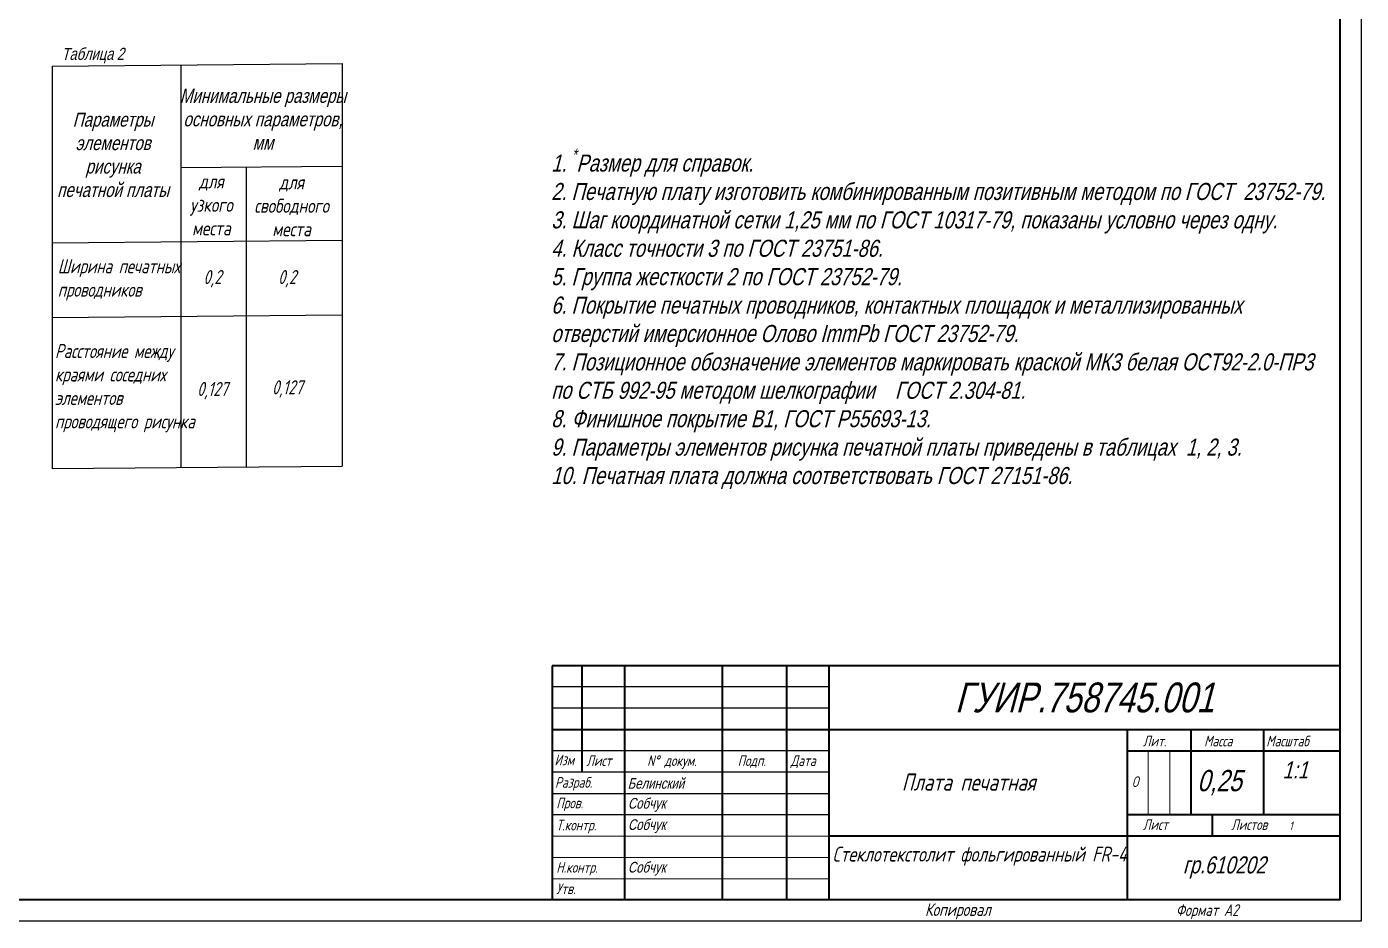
# Model space of a CAD drawing. Header units: millimetres. Extents: x 4478846 to 4492776, y 3796523 to 3799112.
# Drawn here: x 4489067 to 4489380.4, y 3797148.4 to 3797358.4 of the extents above; entities that cross this region are included whole.
import ezdxf

# ---------------------------------------------------------------- set-up
doc = ezdxf.new("R2010")
doc.units = ezdxf.units.MM
doc.layers.get('0').update_dxf_attribs({"lineweight": 25})
for name, color, linetype in [('KONTUR', 7, 'Continuous'), ('MultiLayer', 9, 'Continuous'), ('Title', 7, 'Continuous'), ('Текст', 4, 'Continuous')]:
    doc.layers.add(name, color=color, linetype=linetype)
for name, color, linetype, lineweight in [('Tonkaya', 3, 'Continuous', 25), ('Основная', 7, 'Continuous', 40), ('тонкая', 7, 'Continuous', 13)]:
    doc.layers.add(name, color=color, linetype=linetype, lineweight=lineweight)
doc.styles.add('ESKD', font='standarteskd.shx', dxfattribs={"width": 0.8, "oblique": 15})
doc.styles.add('ЕСКД', font='isocpeui.ttf', dxfattribs={"width": 0.8})
doc.styles.add('стиль рамки', font='romans.shx', dxfattribs={"width": 0.75, "oblique": 15, "height": 3.5})
doc.styles.add('стиль1', font='romans.shx', dxfattribs={"width": 0.75, "oblique": 15, "height": 3.5})

msp = doc.modelspace()

# ---------------------------------------------------------------- linework, layer by layer
at = {"color": 7}
for p, q in [((4489255.39869, 3797203.38812), (4489190.39869, 3797203.38812)), ((4489255.39869, 3797198.38812), (4489190.39869, 3797198.38812)), ((4489255.39869, 3797188.38812), (4489190.39869, 3797188.38812)), ((4489255.39869, 3797183.38812), (4489190.39869, 3797183.38812)), ((4489325.39869, 3797153.38812), (4489325.39869, 3797153.38812))]:
    msp.add_line(p, q, dxfattribs=at)
at = {"layer": 'KONTUR', "color": 7}
for p, q in [((4489380.39869, 3797568.38812), (4489380.39869, 3797148.38812)), ((4489380.39869, 3797148.38812), (4488783.39869, 3797148.38812))]:
    msp.add_line(p, q, dxfattribs=at)
at = {"layer": 'Tonkaya', "color": 7, "lineweight": 30}
for p, q in [((4489072.96708, 3797349.13418), (4489141.10686, 3797349.75118)), ((4489103.19518, 3797349.45316), (4489103.19518, 3797254.95443)), ((4489141.10686, 3797349.76418), (4489141.10686, 3797255.26545)), ((4489072.96708, 3797349.13418), (4489072.96708, 3797254.63544)), ((4489103.19518, 3797325.30727), (4489141.02575, 3797325.64983)), ((4489118.50193, 3797325.44588), (4489118.50193, 3797254.95443)), ((4489072.96708, 3797307.62848), (4489141.10686, 3797308.24548)), ((4489072.96708, 3797290.11464), (4489141.10686, 3797290.73164)), ((4489072.96708, 3797254.64342), (4489141.10686, 3797255.26545))]:
    msp.add_line(p, q, dxfattribs=at)
at = {"layer": 'Основная', "color": 7}
for p, q in [((4489375.39869, 3797153.38812), (4489375.39869, 3797563.38812)), ((4489190.39869, 3797208.38812), (4489190.39869, 3797153.38812)), ((4489375.39869, 3797208.38812), (4489190.39869, 3797208.38812)), ((4489197.39869, 3797183.38812), (4489197.39869, 3797208.38812)), ((4489207.39869, 3797208.38812), (4489207.39869, 3797153.38812)), ((4489230.39869, 3797153.38812), (4489230.39869, 3797208.38812)), ((4489245.39869, 3797208.38812), (4489245.39869, 3797153.38812)), ((4489255.39869, 3797208.38812), (4489255.39869, 3797153.38812)), ((4489190.39869, 3797193.38812), (4489375.39869, 3797193.38812)), ((4489325.39869, 3797193.38812), (4489325.39869, 3797153.38812)), ((4489340.39869, 3797193.38812), (4489340.39869, 3797173.38812)), ((4489357.39869, 3797193.38812), (4489357.39869, 3797173.38812)), ((4489325.39869, 3797188.38812), (4489375.39869, 3797188.38812)), ((4489375.39869, 3797173.38812), (4489325.39869, 3797173.38812)), ((4489345.39869, 3797173.38812), (4489345.39869, 3797168.38812)), ((4489375.39869, 3797168.38812), (4489255.39869, 3797168.38812)), ((4489375.39869, 3797153.38812), (4488791.39869, 3797153.38812))]:
    msp.add_line(p, q, dxfattribs=at)
at = {"layer": 'Текст', "color": 7}
for p, q in [((4489190.39869, 3797178.38812), (4489255.39869, 3797178.38812)), ((4489255.39869, 3797173.38812), (4489190.39869, 3797173.38812))]:
    msp.add_line(p, q, dxfattribs=at)
at = {"layer": 'тонкая', "color": 7}
for p, q in [((4489330.38632, 3797188.17943), (4489330.38632, 3797173.38812)), ((4489335.46427, 3797188.17943), (4489335.46427, 3797173.38812)), ((4489255.39869, 3797168.38812), (4489190.39869, 3797168.38812))]:
    msp.add_line(p, q, dxfattribs=at)
for points in [[(4489190.39869, 3797163.38812), (4489255.39869, 3797163.38812)], [(4489190.39869, 3797158.38812), (4489255.39869, 3797158.38812)]]:
    msp.add_lwpolyline(points, dxfattribs=at)

# ---------------------------------------------------------------- texts
at = {"color": 7, "attachment_point": 1, "style": 'ESKD'}
for s, width, insert, char_height in [('{\\H0.71429x;0,25\\P} ', 101.2474268, (4489341.87997, 3797183.92041), 7), ('{\\H0.57143x;1:1} ', 101.2474268, (4489361.91047, 3797185.92496), 7), ('гр.610202', 28.8781576, (4489338.51408, 3797163.62198), 4)]:
    msp.add_mtext_dynamic_manual_height_columns(s, width=width, gutter_width=20, heights=[0], dxfattribs=dict(at, insert=insert, char_height=char_height))
at = {"color": 7, "lineweight": 20, "insert": (4489254.38183, 3797165.9019), "char_height": 3.5, "width": 72.760914, "attachment_point": 1, "style": 'стиль рамки'}
msp.add_mtext('\\pxqc;Стеклотекстолит фольгированный FR-4', dxfattribs=at)
at = {"layer": 'MultiLayer', "color": 7, "lineweight": -2, "insert": (4489190.16879, 3797329.74051), "char_height": 4, "attachment_point": 1, "style": 'ESKD'}
msp.add_mtext_dynamic_manual_height_columns('\\A1;1. {\\H0.7x;\\S*^ ;}Размер для справок.\\P2. Печатную плату изготовить комбинированным позитивным методом по ГОСТ  23752-79.\\P3. Шаг координатной сетки 1,25 мм по ГОСТ 10317-79, показаны условно через одну.\\P4. Класс точности 3 по ГОСТ 23751-86.\\P5. Группа жесткости 2 по ГОСТ 23752-79.{\\A0; \\P6. Покрытие печатных проводников, контактных площадок и металлизированных отверстий имерсионное Олово ImmPb ГОСТ 23752-79.\\P7. Позиционное обозначение элементов маркировать краской МК3 белая ОСТ92-2.0-ПР3 по СТБ 992-95 методом шелкографии    ГОСТ 2.304-81.\\P8. Финишное покрытие В1, ГОСТ Р55693-13.\\P9. Параметры элементов рисунка печатной платы приведены в таблицах  1, 2, 3.\\P10. Печатная плата должна соответствовать ГОСТ 27151-86.}', width=180.3452774, gutter_width=50, heights=[0], dxfattribs=at)
at = {"layer": 'Title', "insert": (4489315.39869, 3797200.88812), "char_height": 7, "width": 120, "attachment_point": 5, "style": 'ESKD'}
msp.add_mtext('ГУИР.758745.001 ', dxfattribs=at)
at = {"layer": 'Tonkaya', "color": 7}
for s, insert, char_height, width, attachment_point, style in [('Таблица 2', (4489082.51643, 3797351.60148), 2.831098, 55.0365514, 5, 'ESKD'), ('Минимальные размеры\\Pосновных параметров, мм', (4489122.47744, 3797336.65353), 3.302948, 38.1730881, 5, 'ESKD'), ('Параметры элементов рисунка\\Pпечатной платы', (4489087.28094, 3797328.29728), 3.302948, 28.2299213, 5, 'ESKD'), ('{\\fISOCPEUR|b0|i1|c204|p34;для узкого места}', (4489110.38252, 3797316.57398), 3.302948, 13.4682134, 5, 'ЕСКД'), ('{\\fISOCPEUR|b0|i1|c204|p34;для свободного места}', (4489129.21806, 3797316.35878), 3.302948, 11.9671598, 5, 'ЕСКД'), ('{\\fISOCPEUR|b0|i0|c204|p34;Ширина печатных проводников}', (4489074.29289, 3797298.96229), 3.302948, 33.8117682, 4, 'стиль1'), ('{\\fISOCPEUR|b0|i0|c204|p34;0,2}', (4489110.6152, 3797299.23834), 3.302948, 66.0438617, 5, 'стиль1'), ('{\\fISOCPEUR|b0|i0|c204|p34;0,2}', (4489128.14266, 3797299.23834), 3.302948, 66.0438617, 5, 'стиль1'), ('{\\fISOCPEUR|b0|i0|c204|p34;Расстояние между краями соседних\\Pэлементов проводящего рисунка}', (4489073.64185, 3797273.54937), 3.302948, 33.3951206, 4, 'стиль1'), ('{\\fISOCPEUR|b0|i0|c204|p34;0,127}', (4489110.61777, 3797272.96735), 3.302948, 66.0438617, 5, 'стиль1'), ('{\\fISOCPEUR|b0|i0|c204|p34;0,127}', (4489128.20884, 3797273.35098), 3.302948, 66.0438617, 5, 'стиль1')]:
    msp.add_mtext(s, dxfattribs=dict(at, insert=insert, char_height=char_height, width=width, attachment_point=attachment_point, style=style))
at = {"layer": 'Текст', "color": 7, "style": 'стиль1', "oblique": 15, "width": 0.75}
for s, height, p in [('Лит.', 2.5, (4489329.11665, 3797189.45331)), ('Масса', 2.5, (4489343.49115, 3797189.45331)), ('Масштаб', 2.5, (4489358.08337, 3797189.45331)), ('Изм', 2.5, (4489190.94381, 3797185.00024)), ('Лист', 2.5, (4489198.41958, 3797184.84994)), ('N%%d докум. ', 2.5, (4489212.70324, 3797184.84994)), ('Подп.', 2.5, (4489233.95575, 3797184.84994)), ('Дата', 2.5, (4489246.40686, 3797184.84994)), ('Разраб.', 2.5, (4489191.05998, 3797179.74931)), ('Плата печатная ', 4, (4489272.4868, 3797179.05767)), ('О', 2.5, (4489326.52158, 3797179.91113)), ('Пров.', 2.5, (4489191.36088, 3797174.91719)), ('Т.контр.', 2.5, (4489191.36088, 3797169.72228)), ('Лист', 2.5, (4489329.11665, 3797169.83944)), ('Листов', 2.5, (4489349.84106, 3797169.83944)), ('1', 2, (4489363.48912, 3797169.80386)), ('Н.контр.', 2.5, (4489191.36088, 3797159.80006)), ('Утв.', 2.5, (4489191.36088, 3797154.78045)), ('Копировал', 3, (4489277.93422, 3797149.63812)), ('Формат А2', 2.75, (4489336.86279, 3797149.63812))]:
    msp.add_text(s, height=height, dxfattribs=at).set_placement(p)
at = {"layer": 'Текст', "color": 7, "char_height": 2.5, "attachment_point": 1, "style": 'ESKD'}
for s, insert in [('Белинский', (4489208.11729, 3797182.01411)), ('Собчук', (4489208.18518, 3797177.33261)), ('Собчук', (4489208.18518, 3797172.33261)), ('Собчук', (4489208.18518, 3797162.33261))]:
    msp.add_mtext_dynamic_manual_height_columns(s, width=29.917041, gutter_width=20, heights=[0], dxfattribs=dict(at, insert=insert))

doc.saveas('drawing.dxf')
